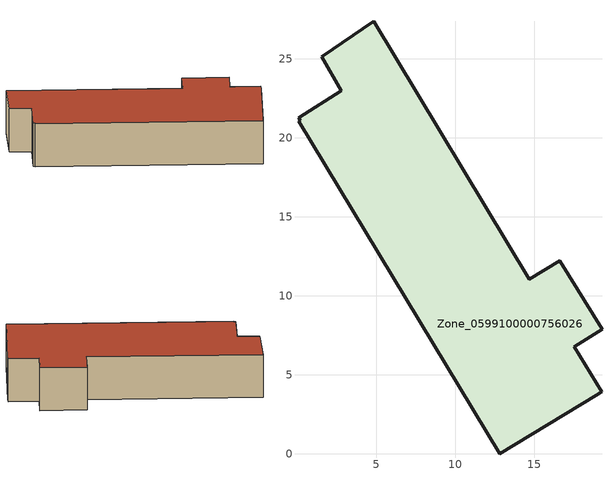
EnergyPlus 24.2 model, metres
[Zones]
Zone_0599100000756026
 floor ground (C_G): 18.92,3.72 12.81,0 0.09,21.04 0.18,21.1 0.09,21.26 2.78,22.98 1.56,25.12 4.85,27.38 14.68,11.05 16.62,12.23 19.29,7.87 17.52,6.79 19.26,3.95 z0
 wall outside (C_F): 12.81,0 18.92,3.72 19.26,3.95 17.52,6.79 19.29,7.87 16.62,12.23 14.68,11.05 4.85,27.38 1.56,25.12 2.78,22.98 0.09,21.26 0.18,21.1 0.09,21.04 12.81,0 z0:5.32
 roof outside (C_R): 16.62,12.23 14.68,11.05 4.85,27.38 1.56,25.12 2.78,22.98 0.09,21.26 0.18,21.1 0.09,21.04 12.81,0 18.92,3.72 19.26,3.95 17.52,6.79 19.29,7.87 z5.32
[BUILDING]
Pand.0599100000756026: North Axis=0; Terrain=City; Loads Convergence Tolerance Value=0.04; Temperature Convergence Tolerance Value=0.4; Solar Distribution=FullExterior; Maximum Number of Warmup Days=25; Minimum Number of Warmup Days=1
[Site:Location]
Rotterdam.The.Hague.AP_ZH_NLD Design_Conditions: Latitude=51.96; Longitude=4.45; Time Zone=1; Elevation=-4.5
[SITE:GROUNDTEMPERATURE:BUILDINGSURFACE]
18, 18, 18, 18, 18, 18, 18, 18, 18, 18, 18, 18
[MATERIAL] Thermal Absorptance=0.9; Solar Absorptance=0.7; Visible Absorptance=0.7
Name | Roughness | Thickness | Conductivity | Density | Specific Heat
G.TI.1946 | MediumSmooth | 0.15 | 1 | 540 | 1210
F.TI.1946 | Rough | 0.3 | 0.857143 | 1920 | 840
R.TI.1946 | MediumRough | 0.2 | 0.1 | 1500 | 1000
[CONSTRUCTION]
C_G: G.TI.1946
C_F: F.TI.1946
C_R: R.TI.1946
[ZONE]
Zone_0599100000756026: Type=1; Multiplier=1; Ceiling Height=Autocalculate; Volume=Autocalculate; Floor Area=autocalculate; Part of Total Floor Area=Yes
[ZONEINFILTRATION:DESIGNFLOWRATE]
Infil_Zone_0599100000756026: Zone or ZoneList or Space or SpaceList=Zone_0599100000756026; Schedule=AlwaysOn; Design Flow Rate Calculation Method=Flow/Area; Flow Rate per Floor Area=0.003; Constant Term Coefficient=1; Temperature Term Coefficient=0; Velocity Term Coefficient=0; Velocity Squared Term Coefficient=0
[HVACTEMPLATE:ZONE:IDEALLOADSAIRSYSTEM]
Zone_0599100000756026: Maximum Heating Supply Air Temperature=50; Minimum Cooling Supply Air Temperature=13; Maximum Heating Supply Air Humidity Ratio=0.0156; Minimum Cooling Supply Air Humidity Ratio=0.0077; Heating Limit=NoLimit; Cooling Limit=NoLimit; Dehumidification Control Type=ConstantSensibleHeatRatio; Cooling Sensible Heat Ratio=0.7; Dehumidification Setpoint=60; Humidification Control Type=None; Humidification Setpoint=30; Outdoor Air Method=None; Outdoor Air Flow Rate per Person=0.00944; Outdoor Air Flow Rate per Zone Floor Area=0; Outdoor Air Flow Rate per Zone=0; Demand Controlled Ventilation Type=None; Outdoor Air Economizer Type=NoEconomizer; Heat Recovery Type=None; Sensible Heat Recovery Effectiveness=0.7; Latent Heat Recovery Effectiveness=0.65
[ZONECONTROL:THERMOSTAT]
ThermostatControl_Zone_0599100000756026: Zone or ZoneList=Zone_0599100000756026; Control Type Schedule=DualSetpointControlType; Control 1=Thermostat_Zone_0599100000756026; Temperature Difference Between Cutout And Setpoint=0
[THERMOSTATSETPOINT:DUALSETPOINT]
Thermostat_Zone_0599100000756026: Heating Setpoint Temperature Schedule=HeatingSetpoint_Zone_0599100000756026; Cooling Setpoint Temperature Schedule=CoolingSetpoint_Zone_0599100000756026
[SCHEDULE:COMPACT]
HeatingSetpoint_Zone_0599100000756026: Through: 12/31, For: AllDays, Until: 24:00, 21
CoolingSetpoint_Zone_0599100000756026: Through: 12/31, For: AllDays, Until: 24:00, 24
DualSetpointControlType: Through: 12/31, For: AllDays, Until: 24:00, 4
AlwaysOn: Through: 12/31, For: AllDays, Until: 24:00, 1
